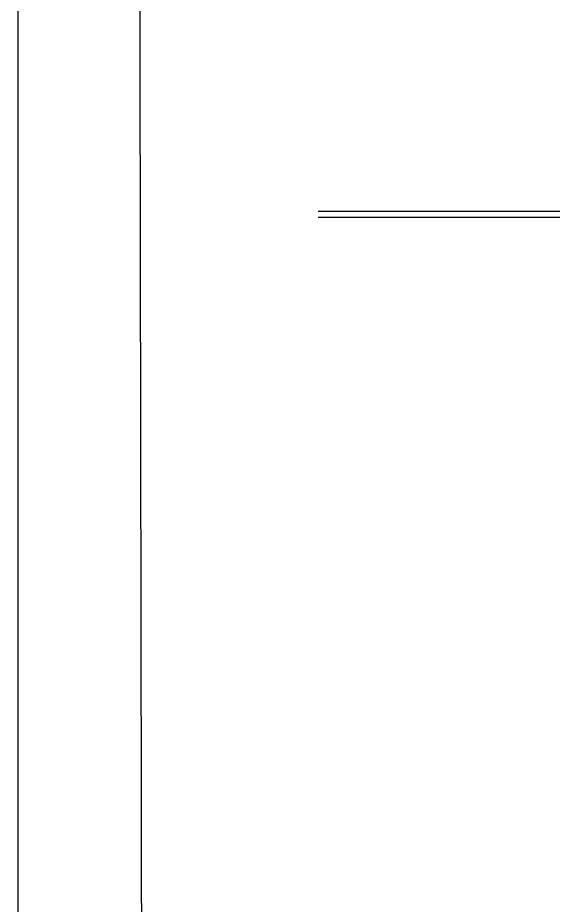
# Model space of a CAD drawing. Header units: metres. Extents: x -17 to 580, y -130 to 19.
# Drawn here: x -16.64 to 1.96, y -104.45 to -73.62 of the extents above; entities that cross this region are included whole.
import ezdxf

# ---------------------------------------------------------------- set-up
doc = ezdxf.new("R2010")
doc.units = ezdxf.units.M
for name, pattern in [('Light Grey Page Line', [0]), ('Page Lines', [0]), ('Style Grey Lines_2', [0])]:
    doc.linetypes.add(name, pattern=pattern)
for name, color, linetype, true_color in [('Furniture', 7, 'Continuous', 0x7a8bf7), ('Imported blocks', 7, 'Continuous', 0x7a8bf7), ('Mood Board', 7, 'Continuous', 0x7a8bf7), ('Page Layout', 7, 'Continuous', 0xe0e0e0)]:
    doc.layers.add(name, color=color, linetype=linetype, true_color=true_color)

# ---------------------------------------------------------------- blocks, each defined once
blk = doc.blocks.new('Page layout horizontal1')
at = {"layer": 'Imported blocks', "linetype": 'Page Lines'}
blk.add_lwpolyline([(-21, -14.835), (21, -14.835), (21, 14.835), (-21, 14.835), (-21, -14.835)], close=True, dxfattribs=at)
at = {"layer": 'Imported blocks', "linetype": 'Light Grey Page Line'}
blk.add_lwpolyline([(-20.0598, -11.4881), (-20.1047, 13.9996), (20.1308, 13.9996), (20.1308, -11.4881)], dxfattribs=at)

msp = doc.modelspace()

# ---------------------------------------------------------------- linework, layer by layer
at = {"layer": 'Furniture', "linetype": 'Style Grey Lines_2'}
msp.add_lwpolyline([(-6.20298, -80.3449433), (20.5595001, -80.3449405)], dxfattribs=at)
at = {"layer": 'Mood Board', "linetype": 'Style Grey Lines_2'}
msp.add_lwpolyline([(-6.20298, -80.5449433), (20.3625313, -80.5449406)], dxfattribs=at)

# ---------------------------------------------------------------- block references
at = {"layer": 'Page Layout', "xscale": 4.59149619442336, "yscale": 4.59149619442336}
msp.add_blockref('Page layout horizontal1', (79.7808426, -61.3907105), dxfattribs=at)

doc.saveas('drawing.dxf')
